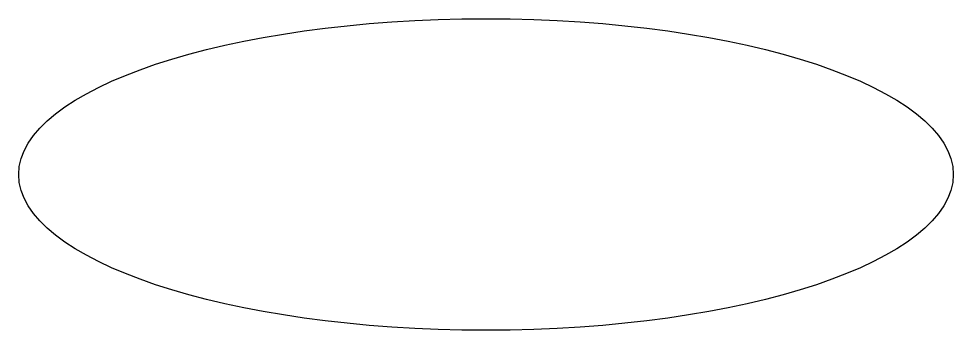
# Model space of a CAD drawing. Extents: x -12 to 12, y -4 to 4.
import ezdxf

# ---------------------------------------------------------------- set-up
doc = ezdxf.new("R2010")
doc.units = 0
doc.layers.add('VIPRS_G13', color=7, linetype='Continuous')

# ---------------------------------------------------------------- blocks, each defined once
blk = doc.blocks.new('VIPRS_G13_SQUASH')
blk.add_circle((0, 0), 4)

msp = doc.modelspace()

# ---------------------------------------------------------------- block references
at = {"layer": 'VIPRS_G13', "xscale": 3}
msp.add_blockref('VIPRS_G13_SQUASH', (0, 0), dxfattribs=at)

doc.saveas('drawing.dxf')
